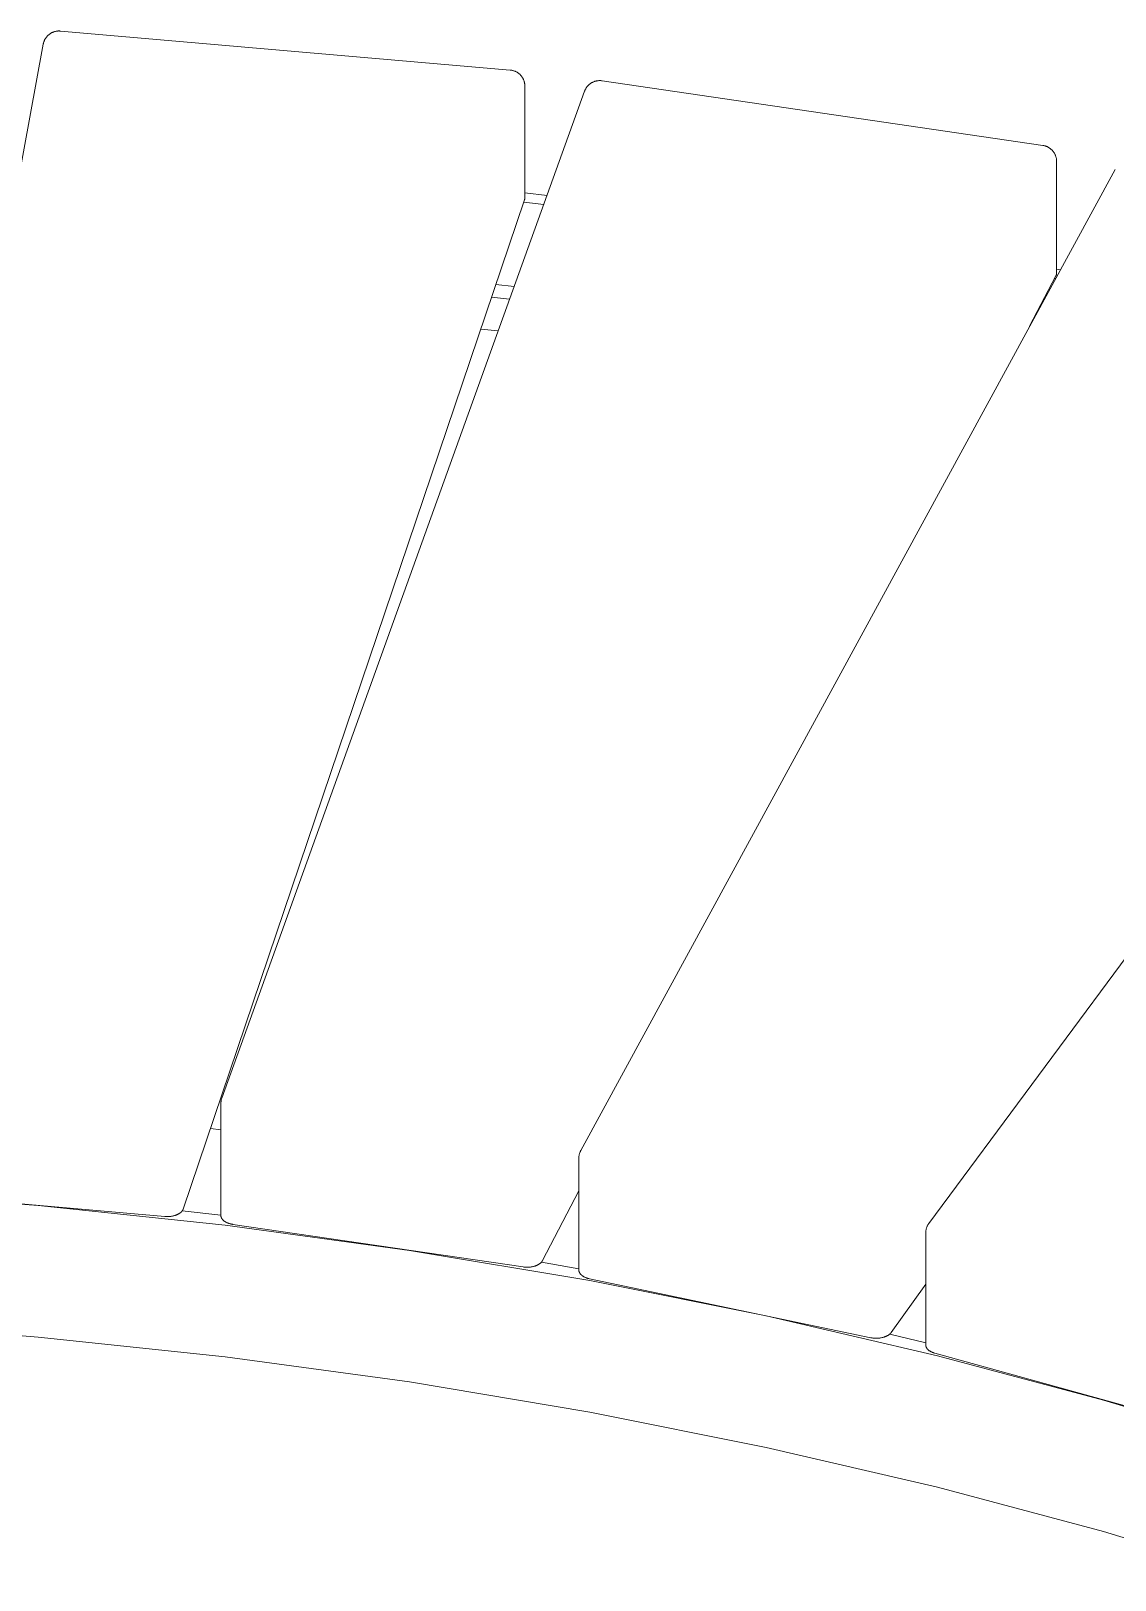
# Model space of a CAD drawing. Header units: inches. Extents: x -14 to 184, y -4 to 134.
# Drawn here: x 143.61 to 154.21, y 72.19 to 87.34 of the extents above; entities that cross this region are included whole.
import ezdxf

# ---------------------------------------------------------------- set-up
doc = ezdxf.new("R2010")
doc.units = ezdxf.units.IN
doc.layers.add('ZANO_R', color=7, linetype='Continuous', lineweight=0)

msp = doc.modelspace()

# ---------------------------------------------------------------- linework, layer by layer
at = {"layer": 'ZANO_R'}
for p, q in [((143.74092, 87.24293), (143.74306, 87.24787)), ((143.74306, 87.24787), (143.74537, 87.25274)), ((143.74537, 87.25274), (143.74784, 87.25752)), ((143.74784, 87.25752), (143.75048, 87.26222)), ((143.75048, 87.26222), (143.75327, 87.26683)), ((143.75327, 87.26683), (143.75622, 87.27133)), ((143.75622, 87.27133), (143.75933, 87.27574)), ((143.75933, 87.27574), (143.76258, 87.28003)), ((143.76258, 87.28003), (143.76598, 87.28421)), ((143.76598, 87.28421), (143.76952, 87.28828)), ((143.76952, 87.28828), (143.77319, 87.29221)), ((143.77319, 87.29221), (143.777, 87.29603)), ((143.777, 87.29603), (143.78093, 87.2997)), ((143.78093, 87.2997), (143.78499, 87.30325)), ((143.78499, 87.30325), (143.78917, 87.30665)), ((143.78917, 87.30665), (143.79346, 87.3099)), ((143.79346, 87.3099), (143.79787, 87.31301)), ((143.79787, 87.31301), (143.80237, 87.31596)), ((143.80237, 87.31596), (143.80697, 87.31876)), ((143.80697, 87.31876), (143.81167, 87.3214)), ((143.81167, 87.3214), (143.81645, 87.32388)), ((143.81645, 87.32388), (143.82132, 87.32619)), ((143.82132, 87.32619), (143.82626, 87.32834)), ((143.82626, 87.32834), (143.83127, 87.33031)), ((143.83127, 87.33031), (143.83635, 87.33211)), ((143.83635, 87.33211), (143.84149, 87.33374)), ((143.84149, 87.33374), (143.84667, 87.33519)), ((143.84667, 87.33519), (143.85191, 87.33646)), ((143.85191, 87.33646), (143.85718, 87.33756)), ((143.85718, 87.33756), (143.86249, 87.33847)), ((143.86249, 87.33847), (143.86783, 87.3392)), ((143.86783, 87.3392), (143.87319, 87.33974)), ((143.87319, 87.33974), (143.87857, 87.34011)), ((143.87857, 87.34011), (143.88395, 87.34028)), ((143.88395, 87.34028), (143.88934, 87.34028)), ((143.88934, 87.34028), (143.89472, 87.34009)), ((143.89472, 87.34009), (143.9001, 87.33971)), ((143.9001, 87.33971), (148.29706, 86.95806)), ((141.89578, 77.21089), (143.73159, 87.21126)), ((143.73159, 87.21126), (143.73233, 87.21503)), ((143.73233, 87.21503), (143.73316, 87.21878)), ((143.73316, 87.21878), (143.73408, 87.22251)), ((143.73408, 87.22251), (143.73553, 87.2277)), ((143.73553, 87.2277), (143.73715, 87.23284)), ((143.73715, 87.23284), (143.73895, 87.23791)), ((143.73895, 87.23791), (143.74092, 87.24293)), ((148.29706, 86.95806), (148.30246, 86.95749)), ((148.30246, 86.95749), (148.30785, 86.95674)), ((148.30785, 86.95674), (148.3132, 86.95581)), ((148.3132, 86.95581), (148.31852, 86.95469)), ((148.31852, 86.95469), (148.3238, 86.95339)), ((148.3238, 86.95339), (148.32903, 86.9519)), ((148.32903, 86.9519), (148.3342, 86.95024)), ((148.3342, 86.95024), (148.33932, 86.9484)), ((148.33932, 86.9484), (148.34436, 86.94638)), ((148.34436, 86.94638), (148.34934, 86.94419)), ((148.34934, 86.94419), (148.35424, 86.94183)), ((148.35424, 86.94183), (148.35905, 86.93931)), ((148.35905, 86.93931), (148.36377, 86.93662)), ((148.36377, 86.93662), (148.3684, 86.93376)), ((148.3684, 86.93376), (148.37292, 86.93075)), ((148.37292, 86.93075), (148.37734, 86.92759)), ((148.37734, 86.92759), (148.38165, 86.92427)), ((148.38165, 86.92427), (148.38584, 86.92081)), ((148.38584, 86.92081), (148.38991, 86.9172)), ((148.38991, 86.9172), (148.39385, 86.91346)), ((148.39385, 86.91346), (148.39766, 86.90958)), ((148.39766, 86.90958), (148.40133, 86.90558)), ((148.40133, 86.90558), (148.40486, 86.90145)), ((148.40486, 86.90145), (148.40825, 86.8972)), ((148.40825, 86.8972), (148.41149, 86.89283)), ((148.41149, 86.89283), (148.41458, 86.88836)), ((148.41458, 86.88836), (148.41751, 86.88378)), ((148.41751, 86.88378), (148.42028, 86.87911)), ((148.42028, 86.87911), (148.42289, 86.87434)), ((148.42289, 86.87434), (148.42533, 86.86948)), ((148.42533, 86.86948), (148.4276, 86.86454)), ((148.4276, 86.86454), (148.4297, 86.85953)), ((148.4297, 86.85953), (148.43163, 86.85445)), ((148.43163, 86.85445), (148.43338, 86.8493)), ((148.43338, 86.8493), (148.43495, 86.8441)), ((148.43495, 86.8441), (148.43635, 86.83885)), ((148.43635, 86.83885), (148.43755, 86.83355)), ((148.43755, 86.83355), (148.43858, 86.82821)), ((148.43858, 86.82821), (148.43942, 86.82284)), ((148.43942, 86.82284), (148.44008, 86.81744)), ((148.44008, 86.81744), (148.44054, 86.81203)), ((148.44054, 86.81203), (148.44083, 86.8066)), ((148.44083, 86.8066), (148.44092, 86.80116)), ((148.44092, 86.80116), (148.44092, 85.70822)), ((149.04448, 86.78915), (149.04769, 86.79348)), ((149.04769, 86.79348), (149.05105, 86.79771)), ((149.05105, 86.79771), (149.05455, 86.80182)), ((149.05455, 86.80182), (149.05818, 86.8058)), ((149.05818, 86.8058), (149.06195, 86.80966)), ((149.06195, 86.80966), (149.06586, 86.81338)), ((149.06586, 86.81338), (149.06988, 86.81698)), ((149.06988, 86.81698), (149.07403, 86.82043)), ((149.07403, 86.82043), (149.0783, 86.82373)), ((149.0783, 86.82373), (149.08267, 86.82689)), ((149.08267, 86.82689), (149.08715, 86.8299)), ((149.08715, 86.8299), (149.09173, 86.83275)), ((149.09173, 86.83275), (149.09641, 86.83544)), ((149.09641, 86.83544), (149.10117, 86.83797)), ((149.10117, 86.83797), (149.10602, 86.84034)), ((149.10602, 86.84034), (149.11095, 86.84254)), ((149.11095, 86.84254), (149.11595, 86.84457)), ((149.11595, 86.84457), (149.12101, 86.84642)), ((149.12101, 86.84642), (149.12614, 86.8481)), ((149.12614, 86.8481), (149.13132, 86.84961)), ((149.13132, 86.84961), (149.13655, 86.85093)), ((149.13655, 86.85093), (149.14182, 86.85208)), ((149.14182, 86.85208), (149.14713, 86.85305)), ((149.14713, 86.85305), (149.15247, 86.85383)), ((149.15247, 86.85383), (149.15783, 86.85443)), ((149.15783, 86.85443), (149.16321, 86.85485)), ((149.16321, 86.85485), (149.1686, 86.85508)), ((149.1686, 86.85508), (149.174, 86.85512)), ((149.174, 86.85512), (149.17939, 86.85498)), ((149.17939, 86.85498), (149.18478, 86.85466)), ((149.18478, 86.85466), (149.19015, 86.85415)), ((149.19015, 86.85415), (149.1955, 86.85346)), ((149.1955, 86.85346), (153.50506, 86.22156)), ((145.47743, 76.90537), (149.02449, 86.75102)), ((149.02449, 86.75102), (149.02641, 86.75608)), ((149.02641, 86.75608), (149.0285, 86.76106)), ((149.0285, 86.76106), (149.03076, 86.76596)), ((149.03076, 86.76596), (149.03318, 86.77078)), ((149.03318, 86.77078), (149.03577, 86.77551)), ((149.03577, 86.77551), (149.03852, 86.78016)), ((149.03852, 86.78016), (149.04142, 86.7847)), ((149.04142, 86.7847), (149.04448, 86.78915)), ((153.50506, 86.22156), (153.51047, 86.22067)), ((153.51047, 86.22067), (153.51583, 86.21959)), ((153.51583, 86.21959), (153.52116, 86.21833)), ((153.52116, 86.21833), (153.52644, 86.21689)), ((153.52644, 86.21689), (153.53166, 86.21526)), ((153.53166, 86.21526), (153.53683, 86.21345)), ((153.53683, 86.21345), (153.54193, 86.21146)), ((153.54193, 86.21146), (153.54696, 86.2093)), ((153.54696, 86.2093), (153.55191, 86.20696)), ((153.55191, 86.20696), (153.55678, 86.20446)), ((153.55678, 86.20446), (153.56155, 86.20178)), ((153.56155, 86.20178), (153.56623, 86.19894)), ((153.56623, 86.19894), (153.57081, 86.19594)), ((153.57081, 86.19594), (153.57528, 86.19278)), ((153.57528, 86.19278), (153.57964, 86.18947)), ((153.57964, 86.18947), (153.58388, 86.18601)), ((153.58388, 86.18601), (153.588, 86.18241)), ((153.588, 86.18241), (153.59199, 86.17866)), ((153.59199, 86.17866), (153.59585, 86.17478)), ((153.59585, 86.17478), (153.59957, 86.17076)), ((153.59957, 86.17076), (153.60315, 86.16662)), ((153.60315, 86.16662), (153.60658, 86.16235)), ((153.60658, 86.16235), (153.60986, 86.15797)), ((153.60986, 86.15797), (153.61299, 86.15348)), ((153.61299, 86.15348), (153.61596, 86.14888)), ((153.61596, 86.14888), (153.61877, 86.14419)), ((153.61877, 86.14419), (153.62141, 86.13939)), ((153.62141, 86.13939), (153.62389, 86.13451)), ((153.62389, 86.13451), (153.62619, 86.12955)), ((153.62619, 86.12955), (153.62832, 86.1245)), ((153.62832, 86.1245), (153.63028, 86.11939)), ((153.63028, 86.11939), (153.63205, 86.11421)), ((153.63205, 86.11421), (153.63365, 86.10897)), ((153.63365, 86.10897), (153.63506, 86.10369)), ((153.63506, 86.10369), (153.63628, 86.09835)), ((153.63628, 86.09835), (153.63732, 86.09298)), ((153.63732, 86.09298), (153.63818, 86.08757)), ((153.63818, 86.08757), (153.63884, 86.08214)), ((153.63884, 86.08214), (153.63932, 86.07668)), ((153.63932, 86.07668), (153.6396, 86.07122)), ((153.6396, 86.07122), (153.6397, 86.06574)), ((153.6397, 86.06574), (153.6397, 84.9728)), ((148.98767, 76.39348), (154.21092, 85.98705)), ((148.44092, 85.75616), (148.65718, 85.73148)), ((148.438, 85.69079), (145.09954, 75.82085)), ((148.42922, 85.66484), (148.62511, 85.64246)), ((148.43855, 85.69248), (148.438, 85.69079)), ((148.43904, 85.69418), (148.43855, 85.69248)), ((148.43947, 85.6959), (148.43904, 85.69418)), ((148.43985, 85.69764), (148.43947, 85.6959)), ((148.44017, 85.69938), (148.43985, 85.69764)), ((148.44044, 85.70114), (148.44017, 85.69938)), ((148.44065, 85.7029), (148.44044, 85.70114)), ((148.4408, 85.70467), (148.44065, 85.7029)), ((148.44089, 85.70644), (148.4408, 85.70467)), ((148.44092, 85.70822), (148.44089, 85.70644)), ((153.6397, 85.01277), (153.67694, 85.00629)), ((148.15757, 84.86172), (148.33648, 84.84129)), ((152.39068, 75.68), (159.23845, 84.92662)), ((153.63302, 84.94659), (153.37605, 84.45364)), ((153.61982, 84.92127), (153.62971, 84.91955)), ((153.63391, 84.94833), (153.63302, 84.94659)), ((153.63474, 84.95009), (153.63391, 84.94833)), ((153.63551, 84.95188), (153.63474, 84.95009)), ((153.63621, 84.9537), (153.63551, 84.95188)), ((153.63686, 84.95554), (153.63621, 84.9537)), ((153.63744, 84.95741), (153.63686, 84.95554)), ((153.63795, 84.95929), (153.63744, 84.95741)), ((153.6384, 84.96119), (153.63795, 84.95929)), ((153.63878, 84.9631), (153.6384, 84.96119)), ((153.6391, 84.96502), (153.63878, 84.9631)), ((153.63935, 84.96696), (153.6391, 84.96502)), ((153.63953, 84.9689), (153.63935, 84.96696)), ((153.63965, 84.97085), (153.63953, 84.9689)), ((153.6397, 84.9728), (153.63965, 84.97085)), ((148.11568, 84.73786), (148.292, 84.71782)), ((148.17997, 84.40686), (148.01, 84.42544)), ((145.46811, 76.852), (145.4682, 76.85744)), ((145.46811, 75.75905), (145.46811, 76.852)), ((145.4682, 76.85744), (145.46848, 76.86288)), ((145.46848, 76.86288), (145.46895, 76.8683)), ((145.46895, 76.8683), (145.46961, 76.87371)), ((145.46961, 76.87371), (145.47045, 76.87909)), ((145.47045, 76.87909), (145.47148, 76.88444)), ((145.47148, 76.88444), (145.4727, 76.88974)), ((145.4727, 76.88974), (145.47409, 76.89501)), ((145.47409, 76.89501), (145.47567, 76.90022)), ((145.47567, 76.90022), (145.47743, 76.90537)), ((145.46811, 76.59572), (145.36559, 76.60742)), ((148.96989, 76.33905), (148.97067, 76.34423)), ((148.97067, 76.34423), (148.97162, 76.34937)), ((148.97162, 76.34937), (148.97275, 76.35449)), ((148.97275, 76.35449), (148.97404, 76.35956)), ((148.97404, 76.35956), (148.9755, 76.36459)), ((148.9755, 76.36459), (148.97712, 76.36956)), ((148.97712, 76.36956), (148.97891, 76.37448)), ((148.97891, 76.37448), (148.98086, 76.37934)), ((148.98086, 76.37934), (148.98298, 76.38412)), ((148.98298, 76.38412), (148.98525, 76.38884)), ((148.98525, 76.38884), (148.98767, 76.39348)), ((148.9685, 76.31818), (148.96859, 76.32341)), ((148.9685, 75.22523), (148.9685, 76.31818)), ((148.96859, 76.32341), (148.96885, 76.32864)), ((148.96885, 76.32864), (148.96928, 76.33385)), ((148.96928, 76.33385), (148.96989, 76.33905)), ((141.83015, 75.99457), (143.68182, 75.85563)), ((144.92157, 75.74837), (142.02725, 75.9996)), ((148.9685, 75.99854), (148.61317, 75.31689)), ((143.68182, 75.85563), (145.51134, 75.66266)), ((144.92157, 75.74837), (144.92837, 75.74787)), ((144.92837, 75.74787), (144.93533, 75.74753)), ((144.93533, 75.74753), (144.94241, 75.74737)), ((144.94241, 75.74737), (144.94961, 75.7474)), ((144.94961, 75.7474), (144.95689, 75.74762)), ((144.95689, 75.74762), (144.96424, 75.74804)), ((144.96424, 75.74804), (144.97164, 75.74867)), ((144.97164, 75.74867), (144.97906, 75.74951)), ((144.97906, 75.74951), (144.98647, 75.75057)), ((144.98647, 75.75057), (144.99384, 75.75185)), ((144.99384, 75.75185), (145.00115, 75.75334)), ((145.00115, 75.75334), (145.00837, 75.75505)), ((145.00837, 75.75505), (145.01547, 75.75698)), ((145.01547, 75.75698), (145.02242, 75.75911)), ((145.02242, 75.75911), (145.02582, 75.76026)), ((145.02582, 75.76026), (145.02919, 75.76145)), ((145.02919, 75.76145), (145.0325, 75.76269)), ((145.0325, 75.76269), (145.03576, 75.76398)), ((145.03576, 75.76398), (145.03896, 75.76532)), ((145.03896, 75.76532), (145.0421, 75.76671)), ((145.0421, 75.76671), (145.04517, 75.76813)), ((145.04517, 75.76813), (145.04818, 75.76961)), ((145.04818, 75.76961), (145.05113, 75.77112)), ((145.05113, 75.77112), (145.054, 75.77267)), ((145.054, 75.77267), (145.0568, 75.77426)), ((145.0568, 75.77426), (145.05952, 75.77588)), ((145.05952, 75.77588), (145.06217, 75.77754)), ((145.06217, 75.77754), (145.06473, 75.77924)), ((145.06473, 75.77924), (145.06722, 75.78096)), ((145.06722, 75.78096), (145.06962, 75.78271)), ((145.06962, 75.78271), (145.07194, 75.78449)), ((145.07194, 75.78449), (145.07418, 75.78629)), ((145.07418, 75.78629), (145.07632, 75.78812)), ((145.07632, 75.78812), (145.07839, 75.78997)), ((145.07839, 75.78997), (145.08036, 75.79183)), ((145.08036, 75.79183), (145.08225, 75.79372)), ((145.08225, 75.79372), (145.08405, 75.79562)), ((145.08405, 75.79562), (145.08576, 75.79753)), ((145.08576, 75.79753), (145.08738, 75.79946)), ((145.08738, 75.79946), (145.08891, 75.80139)), ((145.08891, 75.80139), (145.09036, 75.80333)), ((145.09036, 75.80333), (145.09172, 75.80528)), ((145.09125, 75.8046), (145.46811, 75.76073)), ((145.09172, 75.80528), (145.09299, 75.80723)), ((145.09299, 75.80723), (145.09418, 75.80918)), ((145.09418, 75.80918), (145.09528, 75.81113)), ((145.09528, 75.81113), (145.09629, 75.81309)), ((145.09629, 75.81309), (145.09723, 75.81504)), ((145.09723, 75.81504), (145.09808, 75.81698)), ((145.09808, 75.81698), (145.09885, 75.81892)), ((145.09885, 75.81892), (145.09954, 75.82085)), ((145.46811, 75.75905), (145.46814, 75.75724)), ((145.46814, 75.75724), (145.46823, 75.75541)), ((145.46823, 75.75541), (145.46839, 75.75359)), ((145.46839, 75.75359), (145.46862, 75.75175)), ((145.46862, 75.75175), (145.46891, 75.74991)), ((145.46891, 75.74991), (145.46926, 75.74806)), ((145.46926, 75.74806), (145.46969, 75.74621)), ((145.46969, 75.74621), (145.47018, 75.74435)), ((145.47018, 75.74435), (145.47074, 75.7425)), ((145.47074, 75.7425), (145.47137, 75.74064)), ((145.47137, 75.74064), (145.47207, 75.73879)), ((145.47207, 75.73879), (145.47284, 75.73693)), ((145.47284, 75.73693), (145.47367, 75.73509)), ((145.47367, 75.73509), (145.47458, 75.73324)), ((145.47458, 75.73324), (145.47556, 75.7314)), ((145.47556, 75.7314), (145.47661, 75.72957)), ((145.47661, 75.72957), (145.47773, 75.72775)), ((145.47773, 75.72775), (145.47892, 75.72594)), ((145.47892, 75.72594), (145.48017, 75.72414)), ((145.48017, 75.72414), (145.4815, 75.72236)), ((145.4815, 75.72236), (145.48289, 75.72058)), ((145.48289, 75.72058), (145.48436, 75.71883)), ((145.48436, 75.71883), (145.48588, 75.71708)), ((145.48588, 75.71708), (145.48748, 75.71536)), ((145.48748, 75.71536), (145.48913, 75.71366)), ((145.48913, 75.71366), (145.49086, 75.71197)), ((145.49086, 75.71197), (145.49264, 75.71031)), ((145.49264, 75.71031), (145.49449, 75.70867)), ((145.49449, 75.70867), (145.49639, 75.70706)), ((145.49639, 75.70706), (145.49836, 75.70547)), ((145.49836, 75.70547), (145.50038, 75.7039)), ((145.50038, 75.7039), (145.50246, 75.70236)), ((145.50246, 75.70236), (145.50459, 75.70085)), ((145.50459, 75.70085), (145.50677, 75.69937)), ((145.50677, 75.69937), (145.50901, 75.69792)), ((145.50901, 75.69792), (145.51129, 75.6965)), ((145.51129, 75.6965), (145.51362, 75.69511)), ((145.51134, 75.66266), (147.31179, 75.41717)), ((145.51362, 75.69511), (145.51599, 75.69376)), ((145.51599, 75.69376), (145.51841, 75.69243)), ((145.51841, 75.69243), (145.52087, 75.69114)), ((145.52087, 75.69114), (145.5259, 75.68866)), ((145.5259, 75.68866), (145.53108, 75.68632)), ((145.53108, 75.68632), (145.53637, 75.68412)), ((145.53637, 75.68412), (145.54177, 75.68207)), ((145.54177, 75.68207), (145.54726, 75.68017)), ((145.54726, 75.68017), (145.55282, 75.67841)), ((145.55282, 75.67841), (145.55844, 75.67681)), ((145.55844, 75.67681), (145.5641, 75.67534)), ((145.5641, 75.67534), (145.56978, 75.67403)), ((145.56978, 75.67403), (145.57547, 75.67285)), ((145.57547, 75.67285), (145.58116, 75.67182)), ((145.58116, 75.67182), (145.58682, 75.67092)), ((148.4236, 75.25497), (145.58682, 75.67092)), ((152.35976, 75.58627), (152.35985, 75.59156)), ((152.35976, 74.49333), (152.35976, 75.58627)), ((152.35985, 75.59156), (152.36011, 75.59683)), ((152.36011, 75.59683), (152.36056, 75.6021)), ((152.36056, 75.6021), (152.36117, 75.60734)), ((152.36117, 75.60734), (152.36197, 75.61257)), ((152.36197, 75.61257), (152.36294, 75.61776)), ((152.36294, 75.61776), (152.36408, 75.62292)), ((152.36408, 75.62292), (152.3654, 75.62803)), ((152.3654, 75.62803), (152.36688, 75.6331)), ((152.36688, 75.6331), (152.36854, 75.63812)), ((152.36854, 75.63812), (152.37036, 75.64308)), ((152.37036, 75.64308), (152.37235, 75.64798)), ((152.37235, 75.64798), (152.3745, 75.6528)), ((152.3745, 75.6528), (152.37681, 75.65755)), ((152.37681, 75.65755), (152.37928, 75.66222)), ((152.37928, 75.66222), (152.38191, 75.66681)), ((152.38191, 75.66681), (152.38468, 75.6713)), ((152.38468, 75.6713), (152.38761, 75.6757)), ((152.38761, 75.6757), (152.39068, 75.68)), ((147.31179, 75.41717), (149.07659, 75.12106)), ((148.57414, 75.27905), (148.57684, 75.28065)), ((148.57684, 75.28065), (148.57945, 75.28229)), ((148.57945, 75.28229), (148.58198, 75.28396)), ((148.58198, 75.28396), (148.58444, 75.28565)), ((148.58444, 75.28565), (148.58681, 75.28737)), ((148.58681, 75.28737), (148.58909, 75.28912)), ((148.58909, 75.28912), (148.59129, 75.29088)), ((148.59129, 75.29088), (148.59341, 75.29267)), ((148.59341, 75.29267), (148.59544, 75.29448)), ((148.59544, 75.29448), (148.59739, 75.2963)), ((148.59739, 75.2963), (148.59925, 75.29813)), ((148.59925, 75.29813), (148.60102, 75.29998)), ((148.60102, 75.29998), (148.60271, 75.30184)), ((148.60213, 75.30119), (148.9685, 75.23612)), ((148.60271, 75.30184), (148.60431, 75.30371)), ((148.60431, 75.30371), (148.60582, 75.30558)), ((148.60582, 75.30558), (148.60725, 75.30747)), ((148.60725, 75.30747), (148.6086, 75.30935)), ((148.6086, 75.30935), (148.60987, 75.31124)), ((148.60987, 75.31124), (148.61105, 75.31312)), ((148.61105, 75.31312), (148.61215, 75.31501)), ((148.61215, 75.31501), (148.61317, 75.31689)), ((148.4236, 75.25497), (148.43029, 75.25408)), ((148.43029, 75.25408), (148.43716, 75.25335)), ((148.43716, 75.25335), (148.44418, 75.25278)), ((148.44418, 75.25278), (148.45134, 75.2524)), ((148.45134, 75.2524), (148.45863, 75.2522)), ((148.45863, 75.2522), (148.46602, 75.2522)), ((148.46602, 75.2522), (148.47349, 75.2524)), ((148.47349, 75.2524), (148.48101, 75.25281)), ((148.48101, 75.25281), (148.48856, 75.25344)), ((148.48856, 75.25344), (148.49612, 75.25429)), ((148.49612, 75.25429), (148.50365, 75.25535)), ((148.50365, 75.25535), (148.51113, 75.25664)), ((148.51113, 75.25664), (148.51852, 75.25815)), ((148.51852, 75.25815), (148.5258, 75.25988)), ((148.5258, 75.25988), (148.53294, 75.26182)), ((148.53294, 75.26182), (148.53992, 75.26396)), ((148.53992, 75.26396), (148.54333, 75.26511)), ((148.54333, 75.26511), (148.54669, 75.26631)), ((148.54669, 75.26631), (148.55, 75.26755)), ((148.55, 75.26755), (148.55325, 75.26884)), ((148.55325, 75.26884), (148.55644, 75.27018)), ((148.55644, 75.27018), (148.55956, 75.27156)), ((148.55956, 75.27156), (148.56262, 75.27298)), ((148.56262, 75.27298), (148.56561, 75.27444)), ((148.56561, 75.27444), (148.56853, 75.27594)), ((148.56853, 75.27594), (148.57137, 75.27748)), ((148.57137, 75.27748), (148.57414, 75.27905)), ((148.9685, 75.22523), (148.96853, 75.22351)), ((148.96853, 75.22351), (148.96861, 75.22179)), ((148.96861, 75.22179), (148.96876, 75.22006)), ((148.96876, 75.22006), (148.96896, 75.21833)), ((148.96896, 75.21833), (148.96921, 75.2166)), ((148.96921, 75.2166), (148.96953, 75.21486)), ((148.96953, 75.21486), (148.96991, 75.21312)), ((148.96991, 75.21312), (148.97034, 75.21137)), ((148.97034, 75.21137), (148.97084, 75.20963)), ((148.97084, 75.20963), (148.97139, 75.20789)), ((148.97139, 75.20789), (148.97201, 75.20615)), ((148.97201, 75.20615), (148.97268, 75.20442)), ((148.97268, 75.20442), (148.97342, 75.20268)), ((148.97342, 75.20268), (148.97422, 75.20096)), ((148.97422, 75.20096), (148.97507, 75.19924)), ((148.97507, 75.19924), (148.97599, 75.19752)), ((148.97599, 75.19752), (148.97697, 75.19582)), ((148.97697, 75.19582), (148.978, 75.19412)), ((148.978, 75.19412), (148.9791, 75.19244)), ((148.9791, 75.19244), (148.98025, 75.19077)), ((148.98025, 75.19077), (148.98146, 75.1891)), ((148.98146, 75.1891), (148.98273, 75.18746)), ((148.98273, 75.18746), (148.98406, 75.18582)), ((148.98406, 75.18582), (148.98544, 75.1842)), ((148.98544, 75.1842), (148.98688, 75.1826)), ((148.98688, 75.1826), (148.98837, 75.18102)), ((148.98837, 75.18102), (148.98992, 75.17945)), ((148.98992, 75.17945), (148.99152, 75.1779)), ((148.99152, 75.1779), (148.99317, 75.17637)), ((148.99317, 75.17637), (148.99486, 75.17487)), ((148.99486, 75.17487), (148.99661, 75.17338)), ((148.99661, 75.17338), (148.99841, 75.17192)), ((148.99841, 75.17192), (149.00025, 75.17048)), ((149.00025, 75.17048), (149.00214, 75.16906)), ((149.00214, 75.16906), (149.00407, 75.16767)), ((149.00407, 75.16767), (149.00605, 75.16631)), ((149.00605, 75.16631), (149.00806, 75.16496)), ((149.00806, 75.16496), (149.01012, 75.16365)), ((149.01012, 75.16365), (149.01434, 75.1611)), ((149.01434, 75.1611), (149.0187, 75.15867)), ((149.0187, 75.15867), (149.02319, 75.15635)), ((149.02319, 75.15635), (149.02779, 75.15414)), ((149.02779, 75.15414), (149.0325, 75.15206)), ((149.0325, 75.15206), (149.03729, 75.1501)), ((149.03729, 75.1501), (149.04216, 75.14826)), ((149.04216, 75.14826), (149.04709, 75.14654)), ((149.04709, 75.14654), (149.05207, 75.14494)), ((149.05207, 75.14494), (149.05709, 75.14347)), ((149.05709, 75.14347), (149.06213, 75.14212)), ((149.06213, 75.14212), (149.06719, 75.14088)), ((149.06719, 75.14088), (149.07225, 75.13976)), ((151.82345, 74.5632), (149.07225, 75.13976)), ((149.07659, 75.12106), (150.79966, 74.77656)), ((152.35976, 75.08487), (152.02273, 74.61394)), ((143.68182, 74.5698), (141.83015, 74.70874)), ((150.79966, 74.77656), (152.47538, 74.38621)), ((145.51134, 74.37684), (143.68182, 74.5698)), ((151.82345, 74.5632), (151.82995, 74.56193)), ((151.82995, 74.56193), (151.83665, 74.56081)), ((151.83665, 74.56081), (151.84354, 74.55984)), ((151.84354, 74.55984), (151.85061, 74.55905)), ((151.85061, 74.55905), (151.85782, 74.55843)), ((151.85782, 74.55843), (151.86518, 74.55801)), ((151.86518, 74.55801), (151.87264, 74.55778)), ((151.87264, 74.55778), (151.8802, 74.55776)), ((151.8802, 74.55776), (151.88783, 74.55795)), ((151.88783, 74.55795), (151.89549, 74.55836)), ((151.89549, 74.55836), (151.90317, 74.55899)), ((151.90317, 74.55899), (151.91083, 74.55984)), ((151.91083, 74.55984), (151.91845, 74.56092)), ((151.91845, 74.56092), (151.92599, 74.56222)), ((151.92599, 74.56222), (151.93343, 74.56374)), ((151.93343, 74.56374), (151.94073, 74.56547)), ((151.94073, 74.56547), (151.94788, 74.56742)), ((151.94788, 74.56742), (151.95484, 74.56957)), ((151.95484, 74.56957), (151.95824, 74.57071)), ((151.95824, 74.57071), (151.96159, 74.57191)), ((151.96159, 74.57191), (151.96488, 74.57314)), ((151.96488, 74.57314), (151.9681, 74.57443)), ((151.9681, 74.57443), (151.97126, 74.57575)), ((151.97126, 74.57575), (151.97436, 74.57712)), ((151.97436, 74.57712), (151.97739, 74.57852)), ((151.97739, 74.57852), (151.98034, 74.57997)), ((151.98034, 74.57997), (151.98323, 74.58144)), ((151.98323, 74.58144), (151.98603, 74.58296)), ((151.98603, 74.58296), (151.98877, 74.5845)), ((151.98877, 74.5845), (151.99142, 74.58608)), ((151.99142, 74.58608), (151.99399, 74.58768)), ((151.99399, 74.58768), (151.99649, 74.58932)), ((151.99649, 74.58932), (151.9989, 74.59097)), ((151.9989, 74.59097), (152.00123, 74.59265)), ((152.00123, 74.59265), (152.00348, 74.59435)), ((152.00348, 74.59435), (152.00565, 74.59607)), ((152.00565, 74.59607), (152.00773, 74.59781)), ((152.00773, 74.59781), (152.00973, 74.59957)), ((152.00904, 74.59895), (152.35976, 74.51385)), ((152.00973, 74.59957), (152.01164, 74.60133)), ((152.01164, 74.60133), (152.01347, 74.60311)), ((152.01347, 74.60311), (152.01522, 74.6049)), ((152.01522, 74.6049), (152.01689, 74.6067)), ((152.01689, 74.6067), (152.01847, 74.6085)), ((152.01847, 74.6085), (152.01997, 74.61031)), ((152.01997, 74.61031), (152.02139, 74.61213)), ((152.02139, 74.61213), (152.02273, 74.61394)), ((147.31179, 74.13135), (145.51134, 74.37684)), ((152.35976, 74.49333), (152.35978, 74.49172)), ((152.35978, 74.49172), (152.35986, 74.49011)), ((152.35986, 74.49011), (152.35998, 74.48849)), ((152.35998, 74.48849), (152.36016, 74.48688)), ((152.36016, 74.48688), (152.36038, 74.48526)), ((152.36038, 74.48526), (152.36066, 74.48363)), ((152.36066, 74.48363), (152.36098, 74.48201)), ((152.36098, 74.48201), (152.36136, 74.48039)), ((152.36136, 74.48039), (152.36179, 74.47877)), ((152.36179, 74.47877), (152.36227, 74.47715)), ((152.36227, 74.47715), (152.3628, 74.47554)), ((152.3628, 74.47554), (152.36339, 74.47392)), ((152.36339, 74.47392), (152.36402, 74.47232)), ((152.36402, 74.47232), (152.36471, 74.47071)), ((152.36471, 74.47071), (152.36544, 74.46912)), ((152.36544, 74.46912), (152.36623, 74.46752)), ((152.36623, 74.46752), (152.36707, 74.46594)), ((152.36707, 74.46594), (152.36796, 74.46437)), ((152.36796, 74.46437), (152.3689, 74.4628)), ((152.3689, 74.4628), (152.36989, 74.46125)), ((152.36989, 74.46125), (152.37092, 74.4597)), ((152.37092, 74.4597), (152.37201, 74.45817)), ((152.37201, 74.45817), (152.37314, 74.45665)), ((152.37314, 74.45665), (152.37432, 74.45514)), ((152.37432, 74.45514), (152.37555, 74.45364)), ((152.37555, 74.45364), (152.37682, 74.45216)), ((152.37682, 74.45216), (152.37814, 74.4507)), ((152.37814, 74.4507), (152.3795, 74.44925)), ((152.3795, 74.44925), (152.38091, 74.44781)), ((152.38091, 74.44781), (152.38236, 74.4464)), ((152.38236, 74.4464), (152.38385, 74.445)), ((152.38385, 74.445), (152.38538, 74.44362)), ((152.38538, 74.44362), (152.38695, 74.44226)), ((152.38695, 74.44226), (152.38856, 74.44091)), ((152.38856, 74.44091), (152.3902, 74.43959)), ((152.3902, 74.43959), (152.39188, 74.43829)), ((152.39188, 74.43829), (152.39536, 74.43575)), ((152.39536, 74.43575), (152.39896, 74.4333)), ((152.39896, 74.4333), (152.40269, 74.43093)), ((152.40269, 74.43093), (152.40653, 74.42866)), ((152.40653, 74.42866), (152.41047, 74.42649)), ((152.41047, 74.42649), (152.41451, 74.42441)), ((152.41451, 74.42441), (152.41864, 74.42243)), ((152.41864, 74.42243), (152.42284, 74.42055)), ((152.42284, 74.42055), (152.4271, 74.41877)), ((152.4271, 74.41877), (152.43142, 74.41709)), ((152.43142, 74.41709), (152.43579, 74.41551)), ((152.43579, 74.41551), (152.44019, 74.41403)), ((152.44019, 74.41403), (152.44462, 74.41265)), ((152.44462, 74.41265), (152.44907, 74.41136)), ((155.08748, 73.67989), (152.44907, 74.41136)), ((152.47538, 74.38621), (154.09872, 73.95282)), ((149.07659, 73.83524), (147.31179, 74.13135)), ((154.09872, 73.95282), (155.66525, 73.47939)), ((150.79966, 73.49074), (149.07659, 73.83524)), ((152.47538, 73.10039), (150.79966, 73.49074)), ((154.09872, 72.667), (152.47538, 73.10039)), ((155.66525, 72.19357), (154.09872, 72.667))]:
    msp.add_line(p, q, dxfattribs=at)

doc.saveas('drawing.dxf')
